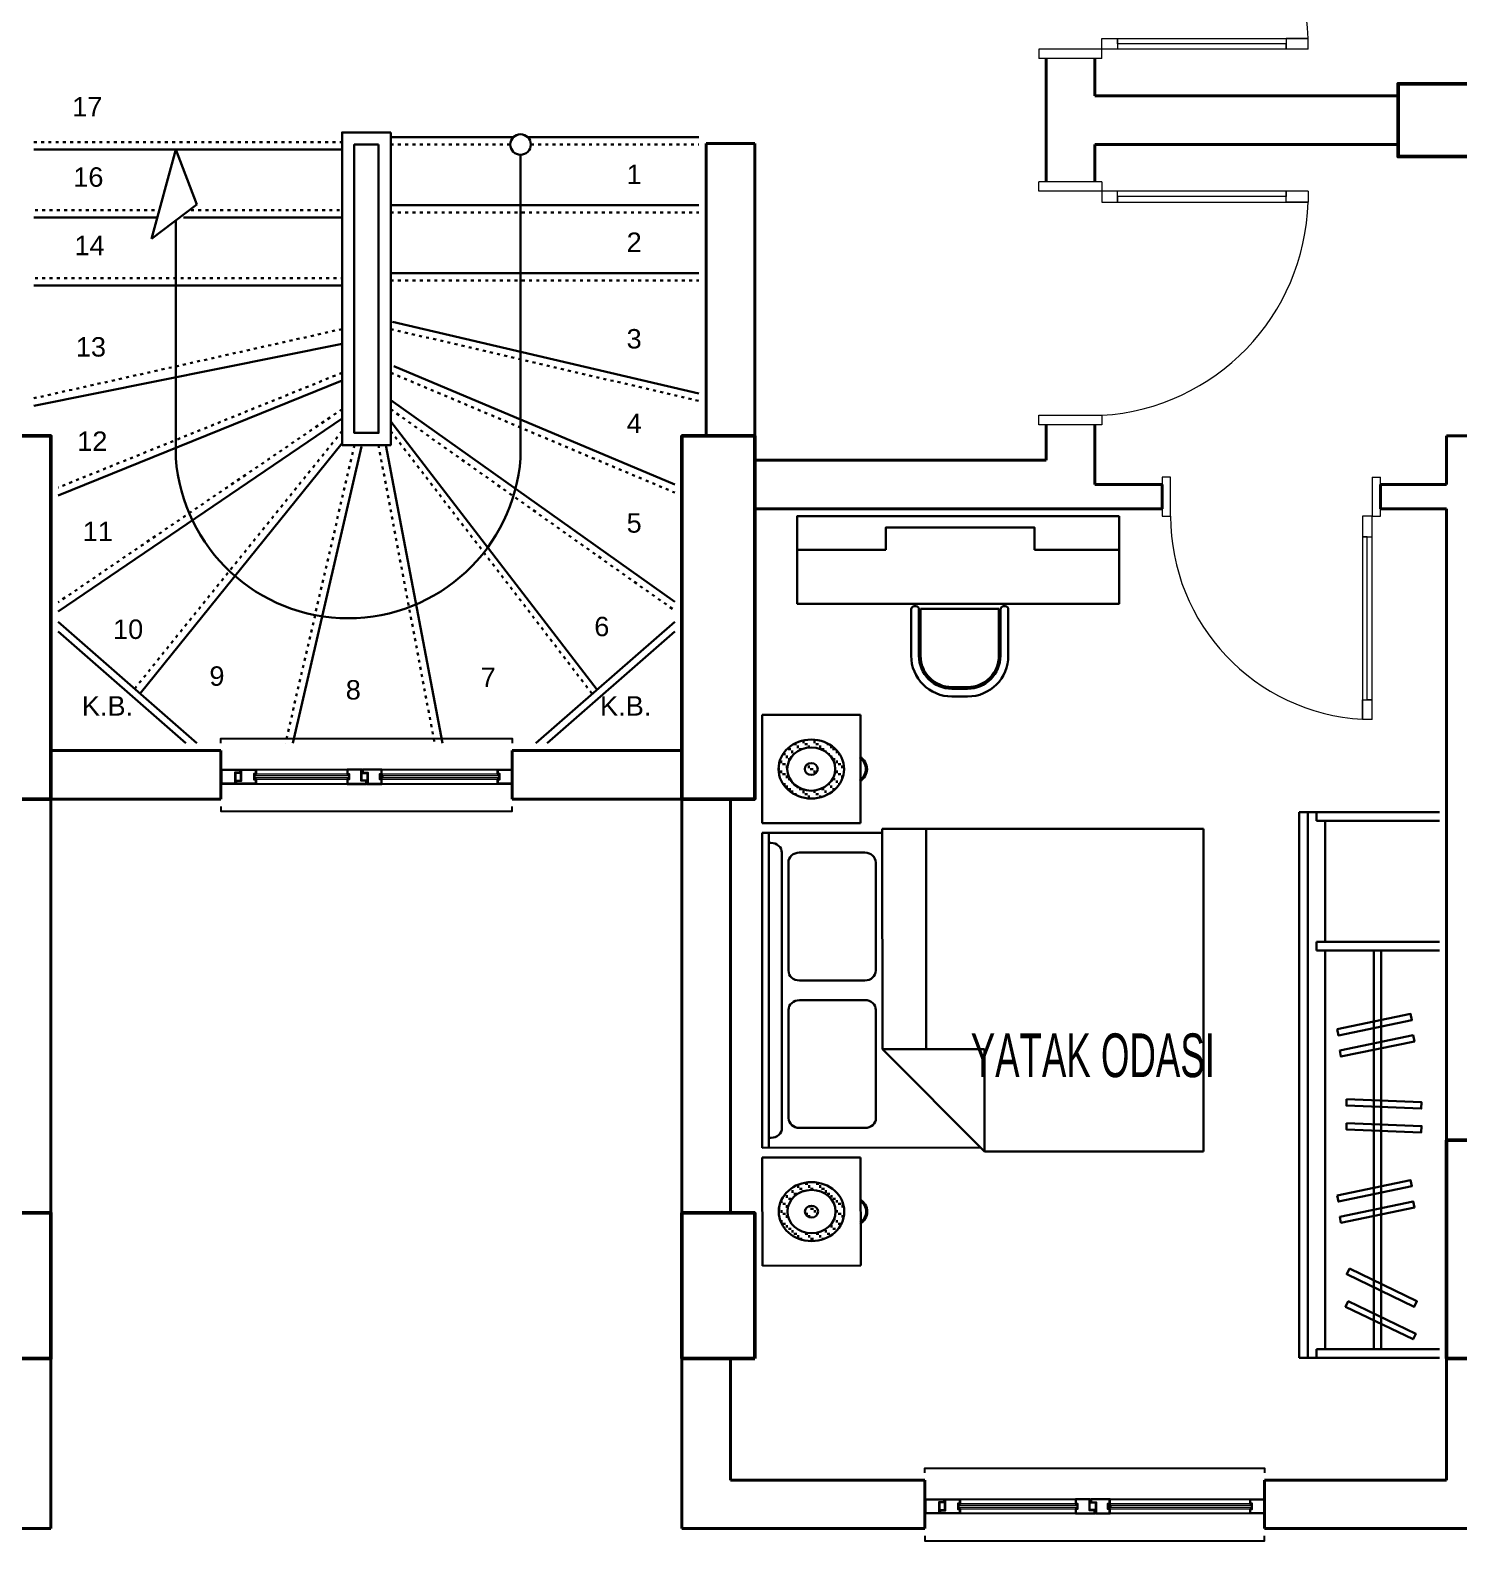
# Model space of a CAD drawing. Header units: millimetres. Extents: x 38 to 3246, y 32 to 1248.
# Drawn here: x 1504 to 2092, y 55 to 678 of the extents above; entities that cross this region are included whole.
import ezdxf

# ---------------------------------------------------------------- set-up
doc = ezdxf.new("R2010")
doc.units = ezdxf.units.MM
doc.linetypes.add('ACAD_ISO03W100', pattern=[30, 12, -18])
for name, color, linetype, lineweight in [('CAM', 253, 'Continuous', 15), ('duvar_40', 45, 'Continuous', 40), ('KOLON50', 81, 'Continuous', 50), ('MERD_30', 31, 'Continuous', 30), ('PENC_25', 74, 'Continuous', 25), ('TEF', 145, 'Continuous', 30), ('yazı', 253, 'Continuous', 20)]:
    doc.layers.add(name, color=color, linetype=linetype, lineweight=lineweight)
doc.styles.add('ARIAL', font='Arial')
doc.styles.add('Kapı-pencere', font='Arial')

# ---------------------------------------------------------------- blocks, each defined once
blk = doc.blocks.new('a134')
at = {"layer": 'PENC_25', "lineweight": 20}
for p, q in [((1919.110589, 765.83973), (1919.110589, 761.98131)), ((1945.094585, 765.83973), (1919.110589, 765.83973)), ((1919.110589, 765.83973), (1919.110589, 761.98131)), ((1945.094585, 765.83973), (1919.110589, 765.83973)), ((1945.094585, 761.98131), (1945.094585, 765.83973)), ((1945.094585, 761.98131), (1945.094585, 765.83973)), ((1919.110589, 761.98131), (1945.094585, 761.98131)), ((1919.110589, 761.98131), (1945.094585, 761.98131)), ((1945.110589, 665.83973), (1919.094585, 665.83973)), ((1945.110589, 669.698151), (1919.110589, 669.698151)), ((1919.110589, 669.698151), (1919.110589, 665.83973)), ((1945.110589, 665.83973), (1945.110589, 669.698151))]:
    blk.add_line(p, q, dxfattribs=at)
at = {"layer": 'PENC_25', "lineweight": 20, "flags": 128}
for points in [[(2030.024912, 669.698151), (1945.110589, 669.698151), (1945.110589, 674.142595), (2030.024912, 674.142595), (2021.055539, 674.142595), (2021.055539, 669.698151), (2021.055539, 671.920373), (1951.58153, 671.920373), (1951.58153, 674.142595), (1951.58153, 669.698151)], [(2030.024912, 669.698151), (2030.024912, 674.142595)]]:
    blk.add_lwpolyline(points, dxfattribs=at)
at = {"layer": 'PENC_25', "lineweight": 20}
blk.add_arc((1939.536952, 671.629217), 90.522859, 1.591029, 86.480123, dxfattribs=at)
blk = doc.blocks.new('a160')
at = {"layer": 'PENC_25', "lineweight": 20}
for p, q in [((1945.110589, 615.093743), (1919.094585, 615.093743)), ((1919.110589, 611.235322), (1919.110589, 615.093743)), ((1945.110589, 611.235322), (1919.110589, 611.235322)), ((1945.110589, 615.093743), (1945.110589, 611.235322)), ((1919.110589, 518.952163), (1945.094585, 518.952163)), ((1919.110589, 515.093743), (1919.110589, 518.952163)), ((1919.110589, 518.952163), (1945.094585, 518.952163)), ((1919.110589, 515.093743), (1919.110589, 518.952163)), ((1945.094585, 518.952163), (1945.094585, 515.093743)), ((1945.094585, 518.952163), (1945.094585, 515.093743)), ((1945.094585, 515.093743), (1919.110589, 515.093743)), ((1945.094585, 515.093743), (1919.110589, 515.093743))]:
    blk.add_line(p, q, dxfattribs=at)
at = {"layer": 'PENC_25', "lineweight": 20, "flags": 128}
for points in [[(2030.024912, 611.235322), (1945.110589, 611.235322), (1945.110589, 606.790878), (2030.024912, 606.790878), (2021.055539, 606.790878), (2021.055539, 611.235322), (2021.055539, 609.0131), (1951.58153, 609.0131), (1951.58153, 606.790878), (1951.58153, 611.235322)], [(2030.024912, 611.235322), (2030.024912, 606.790878)]]:
    blk.add_lwpolyline(points, dxfattribs=at)
at = {"layer": 'PENC_25', "lineweight": 20}
blk.add_arc((1939.536952, 609.304256), 90.522859, 273.519877, 358.408971, dxfattribs=at)
blk = doc.blocks.new('a161')
at = {"layer": 'CAM', "flags": 128}
for points in [[(1934.873231, 70.67522), (1885.949588, 70.67522), (1885.949588, 70.17522), (1934.873231, 70.17522)], [(1934.873231, 69.17522), (1885.949588, 69.17522), (1885.949588, 68.67522), (1934.873231, 68.67522)], [(2006.835366, 70.67522), (1947.773237, 70.67522), (1947.773237, 70.17522), (2006.835366, 70.17522)], [(2006.835366, 69.17522), (1947.773237, 69.17522), (1947.773237, 68.67522), (2006.835366, 68.67522)]]:
    blk.add_lwpolyline(points, close=True, dxfattribs=at)
at = {"layer": 'PENC_25'}
for p, q in [((1886.649588, 72.675222), (2006.135366, 72.675222)), ((2006.135366, 66.675218), (1886.649588, 66.675218))]:
    blk.add_line(p, q, dxfattribs=at)
at = {"layer": 'PENC_25', "flags": 128}
for points in [[(1872.110589, 83.466737), (1872.110589, 85.383703), (2012.110589, 85.383703), (2012.110589, 83.466737)], [(1872.110589, 57.466737), (1872.110589, 55.466737), (2012.110589, 55.466737), (2012.110589, 57.466737)]]:
    blk.add_lwpolyline(points, dxfattribs=at)
for points in [[(1872.110589, 72.675222), (1880.135372, 72.675222), (1880.135372, 71.17522), (1878.135371, 71.17522), (1878.135371, 66.675218), (1872.110589, 66.675218), (1872.110589, 69.67522)], [(1872.535369, 72.475222), (1879.935372, 72.475222), (1879.935372, 71.37522), (1877.935371, 71.37522), (1877.935371, 66.875218), (1872.535369, 66.875218), (1872.535369, 68.47522), (1872.535369, 70.87522)], [(1886.649588, 66.675218), (1878.435371, 66.675218), (1878.435371, 68.17522), (1880.435372, 68.17522), (1880.435372, 72.675222), (1886.649588, 72.675222), (1886.649588, 70.67522), (1885.949588, 70.67522), (1885.949588, 68.67522), (1886.649588, 68.67522)], [(1886.449588, 66.875218), (1878.635371, 66.875218), (1878.635371, 67.97522), (1880.635372, 67.97522), (1880.635372, 72.475222), (1886.449588, 72.475222), (1886.449588, 70.87522), (1885.749588, 70.87522), (1885.749588, 68.47522), (1886.449588, 68.47522)], [(1934.173231, 66.675218), (1942.173234, 66.675218), (1942.173234, 68.17522), (1940.173233, 68.17522), (1940.173233, 72.675222), (1934.173231, 72.675222), (1934.173231, 70.67522), (1934.873231, 70.67522), (1934.873231, 68.67522), (1934.173231, 68.67522)], [(1934.373231, 66.875218), (1941.973234, 66.875218), (1941.973234, 67.97522), (1939.973233, 67.97522), (1939.973233, 72.475222), (1934.373231, 72.475222), (1934.373231, 70.87522), (1935.073231, 70.87522), (1935.073231, 68.47522), (1934.373231, 68.47522)], [(1948.473237, 72.675222), (1940.473233, 72.675222), (1940.473233, 71.17522), (1942.473234, 71.17522), (1942.473234, 66.675218), (1948.473237, 66.675218), (1948.473237, 68.67522), (1947.773237, 68.67522), (1947.773237, 70.67522), (1948.473237, 70.67522)], [(1948.273237, 72.475222), (1940.673233, 72.475222), (1940.673233, 71.37522), (1942.673234, 71.37522), (1942.673234, 66.875218), (1948.273237, 66.875218), (1948.273237, 68.47522), (1947.573237, 68.47522), (1947.573237, 70.87522), (1948.273237, 70.87522)], [(1948.673237, 69.17522), (1947.773237, 69.17522), (1947.773237, 70.17522), (1948.673237, 70.17522)], [(2006.135366, 72.675222), (2012.110589, 72.675222), (2012.110589, 66.675218), (2006.135366, 66.675218), (2006.135366, 68.67522), (2006.835366, 68.67522), (2006.835366, 70.67522), (2006.135366, 70.67522)], [(2006.335366, 72.475222), (2011.935369, 72.475222), (2011.935369, 66.875218), (2006.335366, 66.875218), (2006.335366, 68.47522), (2007.035366, 68.47522), (2007.035366, 70.87522), (2006.335366, 70.87522)]]:
    blk.add_lwpolyline(points, close=True, dxfattribs=at)
blk = doc.blocks.new('a162')
at = {"layer": 'duvar_40', "flags": 128}
for points in [[(1969.89499, 490.466696), (1969.89499, 480.466696)], [(2059.894951, 490.466742), (2059.894951, 480.466742)]]:
    blk.add_lwpolyline(points, dxfattribs=at)
at = {"layer": 'PENC_25', "lineweight": 20}
for p, q in [((1973.36749, 493.466737), (1969.894912, 493.466737)), ((1969.894912, 493.466685), (1969.894912, 477.466737)), ((1973.36749, 477.466737), (1973.36749, 493.466685)), ((2056.422333, 493.466737), (2059.894912, 493.466737)), ((2056.422333, 493.466634), (2056.422333, 477.466685)), ((2059.894912, 477.466685), (2059.894912, 493.466634)), ((1969.894912, 477.466737), (1973.36749, 477.466737)), ((2056.422333, 477.466685), (2059.894912, 477.466685)), ((2052.422334, 393.799166), (2056.422334, 393.799166))]:
    blk.add_line(p, q, dxfattribs=at)
at = {"layer": 'PENC_25', "lineweight": 20, "flags": 128}
blk.add_lwpolyline([(2056.422334, 393.74328), (2056.422334, 477.466685), (2052.422334, 477.466685), (2052.422334, 393.74328), (2052.422334, 401.815716), (2056.422334, 401.815716), (2054.422334, 401.815716), (2054.422334, 468.904783), (2052.422334, 468.904783), (2056.422334, 468.904783)], dxfattribs=at)
at = {"layer": 'PENC_25', "lineweight": 20}
blk.add_arc((2057.16958, 477.466685), 83.80209, 179.992273, 266.752553, dxfattribs=at)
blk = doc.blocks.new('a178')
at = {"layer": 'CAM', "flags": 128}
for points in [[(1634.873231, 371.107257), (1595.949588, 371.107257), (1595.949588, 370.607257), (1634.873231, 370.607257)], [(1634.873231, 369.607257), (1595.949588, 369.607257), (1595.949588, 369.107257), (1634.873231, 369.107257)], [(1696.835366, 371.107257), (1647.773237, 371.107257), (1647.773237, 370.607257), (1696.835366, 370.607257)], [(1696.835366, 369.607257), (1647.773237, 369.607257), (1647.773237, 369.107257), (1696.835366, 369.107257)]]:
    blk.add_lwpolyline(points, close=True, dxfattribs=at)
at = {"layer": 'PENC_25'}
for p, q in [((1596.649588, 373.107258), (1696.135366, 373.107258)), ((1696.135366, 367.107255), (1596.649588, 367.107255))]:
    blk.add_line(p, q, dxfattribs=at)
at = {"layer": 'PENC_25', "flags": 128}
for points in [[(1582.110589, 383.898773), (1582.110589, 385.81574), (1702.110589, 385.81574), (1702.110589, 383.898773)], [(1582.110589, 357.898773), (1582.110589, 355.898773), (1702.110589, 355.898773), (1702.110589, 357.898773)]]:
    blk.add_lwpolyline(points, dxfattribs=at)
for points in [[(1582.110589, 373.107258), (1590.135372, 373.107258), (1590.135372, 371.607257), (1588.135371, 371.607257), (1588.135371, 367.107255), (1582.110589, 367.107255), (1582.110589, 370.107257)], [(1582.535369, 372.907258), (1589.935372, 372.907258), (1589.935372, 371.807257), (1587.935371, 371.807257), (1587.935371, 367.307255), (1582.535369, 367.307255), (1582.535369, 368.907257), (1582.535369, 371.307257)], [(1596.649588, 367.107255), (1588.435371, 367.107255), (1588.435371, 368.607257), (1590.435372, 368.607257), (1590.435372, 373.107258), (1596.649588, 373.107258), (1596.649588, 371.107257), (1595.949588, 371.107257), (1595.949588, 369.107257), (1596.649588, 369.107257)], [(1596.449588, 367.307255), (1588.635371, 367.307255), (1588.635371, 368.407257), (1590.635372, 368.407257), (1590.635372, 372.907258), (1596.449588, 372.907258), (1596.449588, 371.307257), (1595.749588, 371.307257), (1595.749588, 368.907257), (1596.449588, 368.907257)], [(1634.173231, 367.107255), (1642.173234, 367.107255), (1642.173234, 368.607257), (1640.173233, 368.607257), (1640.173233, 373.107258), (1634.173231, 373.107258), (1634.173231, 371.107257), (1634.873231, 371.107257), (1634.873231, 369.107257), (1634.173231, 369.107257)], [(1634.373231, 367.307255), (1641.973234, 367.307255), (1641.973234, 368.407257), (1639.973233, 368.407257), (1639.973233, 372.907258), (1634.373231, 372.907258), (1634.373231, 371.307257), (1635.073231, 371.307257), (1635.073231, 368.907257), (1634.373231, 368.907257)], [(1648.473237, 373.107258), (1640.473233, 373.107258), (1640.473233, 371.607257), (1642.473234, 371.607257), (1642.473234, 367.107255), (1648.473237, 367.107255), (1648.473237, 369.107257), (1647.773237, 369.107257), (1647.773237, 371.107257), (1648.473237, 371.107257)], [(1648.273237, 372.907258), (1640.673233, 372.907258), (1640.673233, 371.807257), (1642.673234, 371.807257), (1642.673234, 367.307255), (1648.273237, 367.307255), (1648.273237, 368.907257), (1647.573237, 368.907257), (1647.573237, 371.307257), (1648.273237, 371.307257)], [(1648.673237, 369.607257), (1647.773237, 369.607257), (1647.773237, 370.607257), (1648.673237, 370.607257)], [(1696.135366, 373.107258), (1702.110589, 373.107258), (1702.110589, 367.107255), (1696.135366, 367.107255), (1696.135366, 369.107257), (1696.835366, 369.107257), (1696.835366, 371.107257), (1696.135366, 371.107257)], [(1696.335366, 372.907258), (1701.935369, 372.907258), (1701.935369, 367.307255), (1696.335366, 367.307255), (1696.335366, 368.907257), (1697.035366, 368.907257), (1697.035366, 371.307257), (1696.335366, 371.307257)]]:
    blk.add_lwpolyline(points, close=True, dxfattribs=at)
blk = doc.blocks.new('jjbkjbkbbkddf')
at = {"layer": 'TEF'}
for p, q in [((58234.979954, 10063.019603), (58234.979954, 10128.019603)), ((58487.779174, 10128.019603), (58234.979954, 10128.019603)), ((58487.779174, 10063.019603), (58487.779174, 10128.019603)), ((58487.779174, 10124.019603), (58234.979954, 10124.019603)), ((58238.979954, 10120.019603), (58234.979954, 10120.019603)), ((58238.979954, 10063.019603), (58238.979954, 10120.019603)), ((58423.675876, 10063.019603), (58423.675876, 10120.019603)), ((58427.675876, 10120.019603), (58423.675876, 10120.019603)), ((58427.675876, 10063.019603), (58427.675876, 10120.019603)), ((58483.779174, 10063.019603), (58483.779174, 10120.019603)), ((58483.779174, 10120.019603), (58487.779174, 10120.019603)), ((58423.675876, 10116.019603), (58238.979954, 10116.019603)), ((58459.198832, 10116.019603), (58427.675876, 10116.019603)), ((58483.779174, 10116.019603), (58427.675876, 10116.019603)), ((58423.675876, 10093.441289), (58238.979954, 10093.441289)), ((58423.675876, 10089.967696), (58238.979954, 10089.967696))]:
    blk.add_line(p, q, dxfattribs=at)
at = {"layer": 'TEF', "flags": 128}
for points in [[(58261.208007, 10105.268644), (58246.145239, 10073.968589), (58243.535585, 10075.224453), (58258.598353, 10106.524508), (58261.208007, 10105.268644)], [(58276.267826, 10104.68971), (58261.205058, 10073.389655), (58258.595404, 10074.645519), (58273.658172, 10105.945574), (58276.267826, 10104.68971)], [(58300.349988, 10109.210991), (58307.41653, 10075.201516), (58304.580977, 10074.61234), (58297.514435, 10108.621815), (58300.349988, 10109.210991)], [(58310.196794, 10110.36886), (58317.263337, 10076.359385), (58314.427784, 10075.770209), (58307.361241, 10109.779684), (58310.196794, 10110.36886)], [(58343.700906, 10105.99752), (58342.31206, 10071.28943), (58339.41826, 10071.405226), (58340.807105, 10106.113316), (58343.700906, 10105.99752)], [(58354.722955, 10105.99752), (58353.334109, 10071.28943), (58350.440309, 10071.405226), (58351.829155, 10106.113316), (58354.722955, 10105.99752)], [(58377.344194, 10109.210991), (58384.410736, 10075.201516), (58381.575183, 10074.61234), (58374.508641, 10108.621815), (58377.344194, 10109.210991)], [(58387.191, 10110.36886), (58394.257543, 10076.359385), (58391.42199, 10075.770209), (58384.355447, 10109.779684), (58387.191, 10110.36886)]]:
    blk.add_lwpolyline(points, dxfattribs=at)
blk = doc.blocks.new('FGFGF')
at = {"layer": 'TEF'}
h = blk.add_hatch(dxfattribs=at)
h.set_pattern_fill('CROSS', color=256, scale=0.4, angle=180, style=0, pattern_type=2)
h.set_pattern_definition([(90.030685, (441.3744, 11359.7425), (2.53877536, 2.28735998), [1.143, -3.429]), (0.030685, (442.0097, 11359.1713), (2.5412239, -2.28463937), [1.27, -3.81])])
h.paths.add_polyline_path([(-756.25, -12122.83), (-756.42, -12120.83), (-756.91, -12118.88), (-757.72, -12117.02), (-758.81, -12115.3), (-760.17, -12113.74), (-761.77, -12112.38), (-763.57, -12111.25), (-765.54, -12110.36), (-767.64, -12109.74), (-769.82, -12109.4), (-772.05, -12109.36), (-774.28, -12109.62), (-776.44, -12110.17), (-778.5, -12111.02), (-780.39, -12112.13), (-782.08, -12113.5), (-783.52, -12115.07), (-784.68, -12116.82), (-785.53, -12118.71), (-786.06, -12120.67), (-786.25, -12122.68), (-786.11, -12124.69), (-785.65, -12126.64), (-784.87, -12128.51), (-783.8, -12130.24), (-782.46, -12131.82), (-780.88, -12133.19), (-779.09, -12134.35), (-777.14, -12135.26), (-775.05, -12135.9), (-772.86, -12136.26), (-770.64, -12136.33), (-768.41, -12136.09), (-766.24, -12135.56), (-764.17, -12134.74), (-762.26, -12133.64), (-760.55, -12132.3), (-759.09, -12130.74), (-757.91, -12129), (-757.03, -12127.13), (-756.48, -12125.16), (-756.26, -12123.16)])
h.paths.add_polyline_path([(-760.25, -12122.83), (-760.38, -12121.37), (-760.74, -12119.94), (-761.33, -12118.57), (-762.13, -12117.31), (-763.13, -12116.17), (-764.3, -12115.17), (-765.62, -12114.34), (-767.06, -12113.69), (-768.6, -12113.23), (-770.21, -12112.98), (-771.84, -12112.95), (-773.47, -12113.14), (-775.06, -12113.55), (-776.57, -12114.17), (-777.96, -12114.99), (-779.2, -12115.99), (-780.25, -12117.14), (-781.1, -12118.43), (-781.73, -12119.81), (-782.11, -12121.25), (-782.25, -12122.72), (-782.15, -12124.19), (-781.81, -12125.63), (-781.24, -12127), (-780.45, -12128.27), (-779.47, -12129.42), (-778.31, -12130.43), (-777, -12131.28), (-775.57, -12131.95), (-774.03, -12132.42), (-772.44, -12132.68), (-770.8, -12132.73), (-769.17, -12132.56), (-767.58, -12132.17), (-766.06, -12131.57), (-764.66, -12130.76), (-763.41, -12129.78), (-762.33, -12128.63), (-761.47, -12127.36), (-760.82, -12125.98), (-760.42, -12124.54), (-760.26, -12123.07)])
h.paths.add_polyline_path([(-768.25, -12122.84), (-768.29, -12122.44), (-768.39, -12122.05), (-768.55, -12121.68), (-768.77, -12121.33), (-769.04, -12121.02), (-769.36, -12120.75), (-769.72, -12120.52), (-770.11, -12120.34), (-770.53, -12120.22), (-770.97, -12120.15), (-771.41, -12120.14), (-771.86, -12120.19), (-772.29, -12120.31), (-772.7, -12120.47), (-773.08, -12120.7), (-773.42, -12120.97), (-773.71, -12121.29), (-773.94, -12121.64), (-774.11, -12122.01), (-774.22, -12122.41), (-774.25, -12122.81), (-774.23, -12123.21), (-774.13, -12123.6), (-773.98, -12123.97), (-773.76, -12124.32), (-773.5, -12124.63), (-773.18, -12124.91), (-772.82, -12125.14), (-772.43, -12125.32), (-772.01, -12125.45), (-771.58, -12125.52), (-771.13, -12125.54), (-770.69, -12125.49), (-770.25, -12125.38), (-769.84, -12125.22), (-769.46, -12125), (-769.11, -12124.73), (-768.82, -12124.42), (-768.59, -12124.07), (-768.41, -12123.7), (-768.3, -12123.3), (-768.26, -12122.9)])
h.paths.add_polyline_path([(-756.36, -11920.33), (-756.53, -11918.33), (-757.02, -11916.38), (-757.82, -11914.52), (-758.92, -11912.8), (-760.28, -11911.24), (-761.88, -11909.88), (-763.68, -11908.75), (-765.65, -11907.86), (-767.75, -11907.24), (-769.93, -11906.9), (-772.16, -11906.86), (-774.38, -11907.12), (-776.55, -11907.67), (-778.61, -11908.52), (-780.5, -11909.63), (-782.19, -11911), (-783.63, -11912.57), (-784.79, -11914.32), (-785.64, -11916.21), (-786.17, -11918.17), (-786.36, -11920.18), (-786.22, -11922.19), (-785.76, -11924.14), (-784.98, -11926.01), (-783.91, -11927.74), (-782.57, -11929.32), (-780.99, -11930.69), (-779.2, -11931.85), (-777.24, -11932.76), (-775.15, -11933.4), (-772.97, -11933.76), (-770.75, -11933.83), (-768.52, -11933.59), (-766.35, -11933.06), (-764.28, -11932.24), (-762.37, -11931.14), (-760.66, -11929.8), (-759.2, -11928.24), (-758.02, -11926.5), (-757.14, -11924.63), (-756.59, -11922.66), (-756.37, -11920.66)])
h.paths.add_polyline_path([(-760.36, -11920.33), (-760.49, -11918.87), (-760.85, -11917.44), (-761.43, -11916.07), (-762.24, -11914.81), (-763.23, -11913.67), (-764.41, -11912.67), (-765.73, -11911.84), (-767.17, -11911.19), (-768.71, -11910.73), (-770.31, -11910.48), (-771.95, -11910.45), (-773.58, -11910.64), (-775.17, -11911.05), (-776.67, -11911.67), (-778.07, -11912.49), (-779.3, -11913.49), (-780.36, -11914.64), (-781.21, -11915.93), (-781.83, -11917.31), (-782.22, -11918.75), (-782.36, -11920.23), (-782.26, -11921.69), (-781.92, -11923.13), (-781.35, -11924.5), (-780.56, -11925.77), (-779.58, -11926.92), (-778.42, -11927.93), (-777.11, -11928.78), (-775.68, -11929.45), (-774.14, -11929.92), (-772.54, -11930.18), (-770.91, -11930.23), (-769.28, -11930.06), (-767.69, -11929.67), (-766.17, -11929.07), (-764.77, -11928.26), (-763.52, -11927.28), (-762.44, -11926.13), (-761.58, -11924.86), (-760.93, -11923.48), (-760.53, -11922.04), (-760.37, -11920.57)])
h.paths.add_polyline_path([(-768.36, -11920.34), (-768.4, -11919.94), (-768.49, -11919.55), (-768.66, -11919.18), (-768.87, -11918.83), (-769.15, -11918.52), (-769.47, -11918.25), (-769.83, -11918.02), (-770.22, -11917.84), (-770.64, -11917.72), (-771.08, -11917.65), (-771.52, -11917.64), (-771.97, -11917.69), (-772.4, -11917.81), (-772.81, -11917.97), (-773.19, -11918.2), (-773.53, -11918.47), (-773.82, -11918.79), (-774.05, -11919.14), (-774.22, -11919.51), (-774.32, -11919.91), (-774.36, -11920.31), (-774.33, -11920.71), (-774.24, -11921.1), (-774.09, -11921.47), (-773.87, -11921.82), (-773.6, -11922.13), (-773.29, -11922.41), (-772.93, -11922.64), (-772.54, -11922.82), (-772.12, -11922.95), (-771.68, -11923.02), (-771.24, -11923.04), (-770.79, -11922.99), (-770.36, -11922.88), (-769.95, -11922.72), (-769.56, -11922.5), (-769.22, -11922.23), (-768.93, -11921.92), (-768.69, -11921.57), (-768.52, -11921.2), (-768.41, -11920.8), (-768.36, -11920.4)])
for p, q in [((-793.88, -11895.6), (-748.88, -11895.58)), ((-793.85, -11945.1), (-793.88, -11895.6)), ((-748.88, -11895.58), (-748.85, -11945.08)), ((-748.85, -11945.08), (-793.85, -11945.1)), ((-738.85, -11949.57), (-793.85, -11949.6)), ((-793.85, -11949.6), (-793.77, -12093.6)), ((-790.85, -11949.6), (-790.77, -12093.6)), ((-591.85, -11947.69), (-738.85, -11947.77)), ((-738.85, -11947.77), (-738.79, -12048.54)), ((-718.85, -11947.76), (-718.79, -12048.53)), ((-591.77, -12095.29), (-591.85, -11947.69)), ((-790.84, -11954.1), (-789.84, -11954.1)), ((-784.84, -11958.6), (-784.77, -12084.6)), ((-781.81, -12012.59), (-781.84, -11963.09)), ((-776.84, -11958.59), (-746.84, -11958.58)), ((-741.84, -11963.07), (-741.81, -12012.57)), ((-746.81, -12017.08), (-776.81, -12017.09)), ((-746.81, -12026.08), (-776.81, -12026.09)), ((-781.8, -12030.59), (-781.78, -12080.09)), ((-741.78, -12080.07), (-741.8, -12030.57)), ((-738.79, -12048.54), (-692.15, -12048.51)), ((-738.79, -12048.54), (-692.13, -12095.35)), ((-692.13, -12095.35), (-692.15, -12048.51)), ((-776.77, -12084.59), (-746.77, -12084.58)), ((-793.77, -12093.6), (-693.92, -12093.55)), ((-789.77, -12089.1), (-790.77, -12089.1)), ((-692.13, -12095.35), (-591.77, -12095.29)), ((-748.77, -12098.08), (-793.77, -12098.1)), ((-793.77, -12098.1), (-793.74, -12147.6)), ((-748.74, -12147.58), (-748.77, -12098.08)), ((-793.74, -12147.6), (-748.74, -12147.58))]:
    blk.add_line(p, q, dxfattribs=at)
for centre, major_axis in [((-771.36, -11920.34), (15, 0.01)), ((-771.36, -11920.34), (11, 0.01)), ((-771.36, -11920.34), (3, 0)), ((-771.25, -12122.84), (15, 0.01)), ((-771.25, -12122.84), (11, 0.01)), ((-771.25, -12122.84), (3, 0))]:
    blk.add_ellipse(centre, major_axis=major_axis, ratio=0.9, dxfattribs=at)
for centre, major_axis, start_param, end_param in [((-753.36, -11920.33), (7.5, 0), 5.306139, 7.260232), ((-753.36, -11920.33), (7, 0), 5.359292, 7.207079), ((-789.84, -11958.6), (5, 0), 6.283185, 7.853982), ((-776.84, -11963.09), (5, 0), 1.570796, 3.141593), ((-746.84, -11963.08), (5, 0), 6.283185, 7.853982), ((-776.81, -12012.59), (5, 0), 3.141593, 4.712389), ((-746.81, -12012.58), (5, 0), 4.712389, 6.283185), ((-776.8, -12030.59), (5, 0), 1.570796, 3.141593), ((-746.8, -12030.58), (5, 0), 6.283185, 7.853982), ((-776.78, -12080.09), (5, 0), 3.141593, 4.712389), ((-746.78, -12080.08), (5, 0), 4.712389, 6.283185), ((-789.77, -12084.6), (5, 0), 4.712389, 6.283185), ((-753.25, -12122.83), (7.5, 0), 5.306139, 7.260232), ((-753.25, -12122.83), (7, 0), 5.359292, 7.207079)]:
    blk.add_ellipse(centre, major_axis=major_axis, ratio=0.9, start_param=start_param, end_param=end_param, dxfattribs=at)
blk = doc.blocks.new('kljdfkdlfkşdfglk')
at = {"layer": 'TEF'}
for p, q in [((50363.007499, 6162.783454), (50363.007499, 6140.062408)), ((50364.540832, 6164.316787), (50365.307499, 6164.316787)), ((50366.840832, 6162.783454), (50366.840832, 6140.062408)), ((50405.940832, 6163.062408), (50367.607499, 6163.062408)), ((50367.607499, 6163.062408), (50367.607499, 6140.062408)), ((50405.940832, 6140.062408), (50405.940832, 6163.062408)), ((50406.707499, 6140.062408), (50406.707499, 6162.783454)), ((50408.240832, 6164.316787), (50409.007499, 6164.316787)), ((50410.540832, 6140.062408), (50410.540832, 6162.783454)), ((50382.940832, 6124.729075), (50390.607499, 6124.729075)), ((50382.940832, 6123.962408), (50390.607499, 6123.962408)), ((50382.940832, 6120.129075), (50390.607499, 6120.129075))]:
    blk.add_line(p, q, dxfattribs=at)
at = {"layer": 'TEF', "flags": 128}
blk.add_lwpolyline([(50308.842059, 6208.377787), (50308.842059, 6165.473303), (50466.28789, 6165.473303), (50466.28789, 6208.377787)], close=True, dxfattribs=at)
at = {"layer": 'TEF', "ltscale": 0.3, "flags": 128}
for points in [[(50350.117581, 6191.797921), (50350.117581, 6202.774942), (50422.998075, 6202.774942), (50422.998075, 6191.797921)], [(50308.842059, 6191.797921), (50350.117581, 6191.797921)], [(50422.998075, 6191.797921), (50466.28789, 6191.797921)]]:
    blk.add_lwpolyline(points, dxfattribs=at)
at = {"layer": 'TEF', "flags": 128}
for points in [[(50367.607499, 6150.858833), (50366.840832, 6150.858833)], [(50406.707499, 6150.858833), (50405.940832, 6150.858833)]]:
    blk.add_lwpolyline(points, dxfattribs=at)
at = {"layer": 'TEF'}
for centre, radius, start, end in [((50364.540832, 6162.783454), 1.533333, 90, 180), ((50365.307499, 6162.783454), 1.533333, 0, 90), ((50408.240832, 6162.783454), 1.533333, 90, 180), ((50409.007499, 6162.783454), 1.533333, 0, 90), ((50382.940832, 6140.062408), 19.933333, 180, 270), ((50382.940832, 6140.062408), 16.1, 180, 270), ((50382.940832, 6140.062408), 15.333333, 180, 270), ((50390.607499, 6140.062408), 16.1, 270, 0), ((50390.607499, 6140.062408), 15.333333, 270, 0), ((50390.607499, 6140.062408), 19.933333, 270, 0)]:
    blk.add_arc(centre, radius, start, end, dxfattribs=at)

msp = doc.modelspace()

# ---------------------------------------------------------------- linework, layer by layer
at = {"layer": 'duvar_40', "linetype": 'ByBlock'}
for p, q in [((1922.110589, 665.83973), (1922.110589, 615.093743)), ((1942.110589, 665.83973), (1942.110589, 650.466737)), ((1942.110589, 650.466737), (2067.110659, 650.466737)), ((1802.110589, 630.8985), (1782.110589, 630.8985)), ((1782.110589, 630.8985), (1782.110589, 510.466818)), ((1802.110565, 500.466737), (1802.110589, 630.8985)), ((1942.110589, 630.466737), (1942.110589, 615.093743)), ((1942.110589, 630.466737), (2067.110659, 630.466737)), ((1802.110552, 510.466818), (1802.110561, 480.466737)), ((1922.110589, 515.093743), (1922.110589, 500.466737)), ((1942.110589, 515.093743), (1942.110589, 490.466737)), ((2087.110589, 510.466737), (2147.705569, 510.466737)), ((2087.110589, 490.466737), (2087.110589, 510.466737)), ((1802.110565, 500.466737), (1922.110589, 500.466737)), ((1942.110589, 490.466737), (1969.894912, 490.466737)), ((2059.894912, 490.466737), (2087.110589, 490.466737)), ((1802.110561, 480.466737), (1969.894912, 480.466737)), ((2059.894912, 480.466737), (2087.110589, 480.466737)), ((2087.110589, 220.466737), (2087.110589, 480.466737)), ((1582.110589, 380.898773), (1512.110625, 380.898773)), ((1772.110589, 380.898773), (1702.110589, 380.898773)), ((1512.110625, 360.898773), (1512.110589, 190.466737)), ((1582.110589, 360.898773), (1512.110625, 360.898773)), ((1772.110589, 360.898773), (1702.110589, 360.898773)), ((1772.110589, 190.466737), (1772.110589, 360.898773)), ((1792.110589, 190.466737), (1792.110589, 360.898773)), ((1512.110589, 130.466737), (1512.110589, 60.466737)), ((1772.110589, 60.466737), (1772.110589, 130.466737)), ((1792.110589, 80.466737), (1792.110589, 130.466737)), ((2087.110589, 130.466737), (2087.110589, 80.466737)), ((1872.110589, 80.466737), (1792.110589, 80.466737)), ((2087.110589, 80.466737), (2012.110589, 80.466737)), ((1512.110589, 60.466737), (1412.110589, 60.466737)), ((1872.110589, 60.466737), (1772.110589, 60.466737)), ((2107.110589, 60.466737), (2012.110589, 60.466737))]:
    msp.add_line(p, q, dxfattribs=at)
at = {"layer": 'duvar_40', "ltscale": 20, "flags": 128}
for points in [[(1582.110589, 380.898773), (1582.110589, 360.898773)], [(1702.110589, 380.898773), (1702.110589, 360.898773)], [(1872.110589, 80.466737), (1872.110589, 60.466737)], [(2012.110589, 80.466737), (2012.110589, 60.466737)]]:
    msp.add_lwpolyline(points, dxfattribs=at)
at = {"layer": 'KOLON50', "flags": 128}
for points in [[(2137.110651, 625.466737), (2067.110659, 625.466737), (2067.110659, 655.466737), (2137.110651, 655.466737), (2137.110651, 625.466737)], [(1482.110625, 510.466818), (1482.110625, 360.898773), (1512.110625, 360.898773), (1512.110625, 510.466818), (1482.110625, 510.466818)], [(1802.110552, 510.466818), (1802.110552, 360.898773), (1772.110552, 360.898773), (1772.110552, 510.466818), (1802.110552, 510.466818)], [(2117.110589, 220.466737), (2117.110589, 130.466737), (2087.110589, 130.466737), (2087.110589, 220.466737), (2117.110589, 220.466737)], [(1482.110589, 130.466737), (1482.110589, 190.466737), (1512.110589, 190.466737), (1512.110589, 130.466737), (1482.110589, 130.466737)], [(1802.110589, 130.466737), (1802.110589, 190.466737), (1772.110589, 190.466737), (1772.110589, 130.466737), (1802.110589, 130.466737)]]:
    msp.add_lwpolyline(points, dxfattribs=at)
at = {"layer": 'MERD_30', "linetype": 'ByBlock'}
for p, q in [((1553.592826, 591.677056), (1563.597166, 628.466737)), ((1563.597166, 628.466737), (1572.217617, 605.711602)), ((1563.597166, 628.466737), (1563.597166, 628.466737)), ((1637.097166, 630.466737), (1637.097166, 511.71422)), ((1647.110589, 630.466737), (1637.097166, 630.466737)), ((1647.110589, 630.466737), (1647.110589, 511.71422)), ((1708.585381, 633.466737), (1779.110589, 633.466737)), ((1705.610589, 626.241883), (1705.610589, 501.366168)), ((1572.217617, 605.711602), (1553.592826, 591.677056)), ((1652.110589, 605.466737), (1779.110589, 605.466737)), ((1563.597166, 501.366168), (1563.597166, 599.215738)), ((1652.110589, 577.466737), (1779.110589, 577.466737)), ((1652.790515, 557.388671), (1779.110589, 527.945031)), ((1653.383419, 539.183334), (1769.110552, 490.429874)), ((1652.110589, 525.139386), (1769.110552, 442.189267)), ((1637.097166, 511.71422), (1647.110589, 511.71422))]:
    msp.add_line(p, q, dxfattribs=at)
at = {"layer": 'MERD_30', "linetype": 'ACAD_ISO03W100', "ltscale": 0.1}
for p, q in [((1709.835443, 630.466737), (1779.110589, 630.466737)), ((1652.110589, 602.466737), (1779.110589, 602.466737)), ((1652.110589, 574.466737), (1779.110589, 574.466737)), ((1652.110589, 554.466737), (1779.110589, 524.864613)), ((1652.110589, 536.466737), (1769.110552, 487.120712))]:
    msp.add_line(p, q, dxfattribs=at)
at = {"layer": 'MERD_30', "linetype": 'ByBlock', "flags": 128}
for points in [[(1652.110589, 635.466737), (1632.097166, 635.466737), (1632.097166, 506.71422), (1652.110589, 506.71422)], [(1647.110589, 630.466737), (1637.097166, 630.466737), (1637.097166, 511.71422), (1647.110589, 511.71422)]]:
    msp.add_lwpolyline(points, close=True, dxfattribs=at)
at = {"layer": 'MERD_30', "linetype": 'ACAD_ISO03W100', "ltscale": 0.1, "flags": 128}
for points in [[(1505.110589, 631.466737), (1632.097166, 631.466737)], [(1652.110589, 630.466737), (1701.385735, 630.466737)], [(1505.595084, 603.466737), (1556.049118, 603.466737)], [(1569.861821, 603.466737), (1632.097166, 603.466737)], [(1505.595084, 575.466737), (1632.097166, 575.466737)], [(1632.097166, 554.466737), (1505.110589, 525.976907)], [(1632.097166, 536.466737), (1515.110625, 489.184406)], [(1632.097166, 521.466737), (1515.110625, 441.940423)], [(1652.110589, 521.466737), (1769.110552, 438.559986)], [(1632.097166, 512.466737), (1546.620462, 406.338817)], [(1652.110589, 512.466737), (1735.163992, 404.207547)], [(1637.160597, 506.71422), (1608.748586, 383.898773)], [(1647.047157, 506.71422), (1670.210645, 383.898773)]]:
    msp.add_lwpolyline(points, dxfattribs=at)
at = {"layer": 'MERD_30', "linetype": 'ByBlock', "flags": 128}
for points in [[(1505.110589, 628.466737), (1632.097166, 628.466737)], [(1652.110589, 633.466737), (1702.635796, 633.466737)], [(1505.110589, 600.466737), (1555.983033, 600.466737)], [(1566.713576, 600.466737), (1632.097166, 600.466737)], [(1505.110589, 572.466737), (1632.097166, 572.466737)], [(1632.097166, 548.408206), (1505.110589, 522.896802)], [(1632.097166, 533.234889), (1515.110625, 485.877986)], [(1632.097166, 517.645522), (1515.110625, 438.211763)], [(1652.110589, 516.381799), (1737.171802, 405.96367)], [(1632.097166, 507.432801), (1548.854748, 404.384608)], [(1640.089716, 506.065943), (1611.820858, 383.898773)], [(1650.119754, 506.71422), (1673.414454, 383.898773)]]:
    msp.add_lwpolyline(points, dxfattribs=at)
at = {"layer": 'MERD_30', "flags": 128}
for points in [[(1515.110625, 433.898773), (1572.276604, 383.898773)], [(1515.110625, 429.902545), (1567.707638, 383.898773)], [(1769.110552, 433.898773), (1711.944574, 383.898773)], [(1769.110552, 429.902545), (1716.51354, 383.898773)]]:
    msp.add_lwpolyline(points, dxfattribs=at)
at = {"layer": 'MERD_30', "linetype": 'ByBlock'}
msp.add_circle((1705.610589, 630.466737), 4.224854, dxfattribs=at)
msp.add_arc((1634.603877, 506.555543), 71.196086, 184.179909, 355.820091, dxfattribs=at)
at = {"layer": 'PENC_25', "flags": 128}
for points in [[(1582.110589, 367.107255), (1582.110589, 373.107258)], [(1702.110589, 367.107255), (1702.110589, 373.107258), (1702.110589, 373.107258)], [(1872.110589, 66.675218), (1872.110589, 72.675222)], [(2012.110589, 66.675218), (2012.110589, 72.675222), (2012.110589, 72.675222)]]:
    msp.add_lwpolyline(points, close=True, dxfattribs=at)

# ---------------------------------------------------------------- block references
for name in ['a134', 'a160', 'a162', 'a178', 'a161']:
    msp.add_blockref(name, (0, 0))
at = {"layer": 'TEF', "xscale": 0.842105, "yscale": -0.842105, "zscale": -0.842105, "rotation": 180}
msp.add_blockref('kljdfkdlfkşdfglk', (44317.476377, -4750.640874), dxfattribs=at)
at = {"layer": 'TEF', "xscale": 0.9, "yscale": 0.9, "zscale": 0.9}
msp.add_blockref('FGFGF', (2519.599093, 11101.591187), dxfattribs=at)
at = {"layer": 'TEF', "linetype": 'ByBlock', "xscale": 0.888889, "yscale": 0.888889, "zscale": 0.888889, "rotation": 90}
msp.add_blockref('jjbkjbkbbkddf', (11029.016903, -51633.599988), dxfattribs=at)

# ---------------------------------------------------------------- texts
at = {"layer": 'MERD_30', "style": 'Kapı-pencere'}
for s, p in [('17', (1520.905673, 642.02565)), ('1', (1749.295951, 614.210021)), ('16', (1521.351403, 613.079439)), ('14', (1521.833636, 584.894197)), ('2', (1749.295951, 586.221665)), ('3', (1749.295951, 546.466714)), ('13', (1522.399444, 543.138583)), ('4', (1749.295951, 511.609104)), ('12', (1522.977739, 504.2881)), ('11', (1525.244812, 467.128256)), ('5', (1749.295951, 470.625492)), ('6', (1735.966332, 427.984257)), ('10', (1537.729082, 426.852869)), ('9', (1577.433593, 407.565327)), ('7', (1689.183944, 407.007283)), ('8', (1633.595514, 401.900336)), ('K.B.', (1524.894515, 395.280562)), ('K.B.', (1738.360769, 395.280562))]:
    msp.add_text(s, height=8, dxfattribs=at).set_placement(p)
at = {"layer": 'yazı', "style": 'ARIAL', "width": 0.6}
msp.add_text('YATAK ODASI', height=18, dxfattribs=at).set_placement((1891.055497, 246.398067))

doc.saveas('drawing.dxf')
